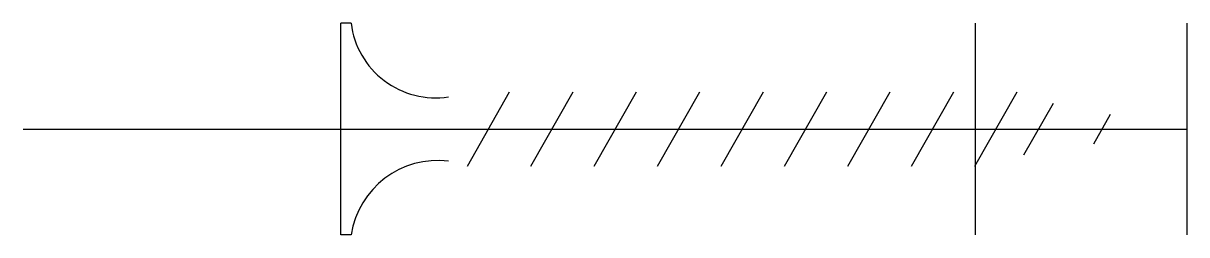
# Model space of a CAD drawing. Extents: x -15 to 40, y -5 to 5.
import ezdxf

# ---------------------------------------------------------------- set-up
doc = ezdxf.new("R2010")
doc.units = 0
doc.layers.get('0').update_dxf_attribs({"linetype": 'CONTINUOUS'})

msp = doc.modelspace()

# ---------------------------------------------------------------- linework, layer by layer
at = {"linetype": 'CONTINUOUS'}
for p, q in [((0, -5), (0, 5)), ((0, -5), (0, 5)), ((0.48, 5), (0, 5)), ((30, 5), (30, -5)), ((40, 5), (40, -5)), ((5.98, -1.75), (7.98, 1.75)), ((8.98, -1.75), (10.98, 1.75)), ((8.98, -1.75), (10.98, 1.75)), ((11.98, -1.75), (13.98, 1.75)), ((14.98, -1.75), (16.98, 1.75)), ((17.98, -1.75), (19.98, 1.75)), ((20.98, -1.75), (22.98, 1.75)), ((23.98, -1.75), (25.98, 1.75)), ((26.98, -1.75), (28.98, 1.75)), ((29.98, -1.75), (31.98, 1.75)), ((32.3, -1.22), (33.7, 1.22)), ((35.6, -0.7), (36.4, 0.7)), ((-15.02, 0), (40, 0)), ((-15.02, 0), (40, 0)), ((0.48, -5), (0, -5))]:
    msp.add_line(p, q, dxfattribs=at)
for centre, radius, start, end in [((4.478, 5.503), 4.03, 187.1747, 278.7284), ((4.589, -5.65), 4.16, 83.0822, 171.0147)]:
    msp.add_arc(centre, radius, start, end, dxfattribs=at)

doc.saveas('drawing.dxf')
